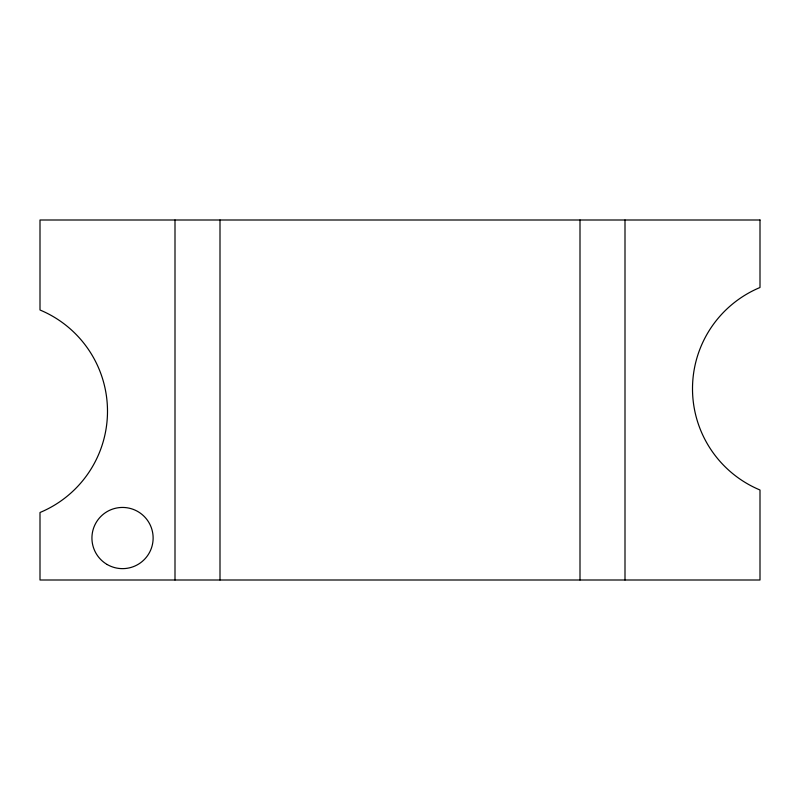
<?xml version="1.0" encoding="UTF-8"?>
<svg xmlns="http://www.w3.org/2000/svg" width="800" height="800" viewBox="0 0 800 800"><rect width="100%" height="100%" fill="white"/><g stroke="black" fill="none" stroke-linecap="round" stroke-linejoin="round"><path stroke-width="1.2" d="M625 220L625 580M580 220L580 580M220 220L220 580M175 220L175 580M760 220L40 220L40 310A109.69 109.69 0 0 1 40 512.5L40 580L760 580L760 490A109.69 109.69 0 0 1 760 287.5L760 220M107.23 564.54A30.6 30.6 0 0 0 153.13 538.04A30.6 30.6 0 0 0 107.23 511.54A30.6 30.6 0 0 0 107.23 564.54"/></g></svg>
